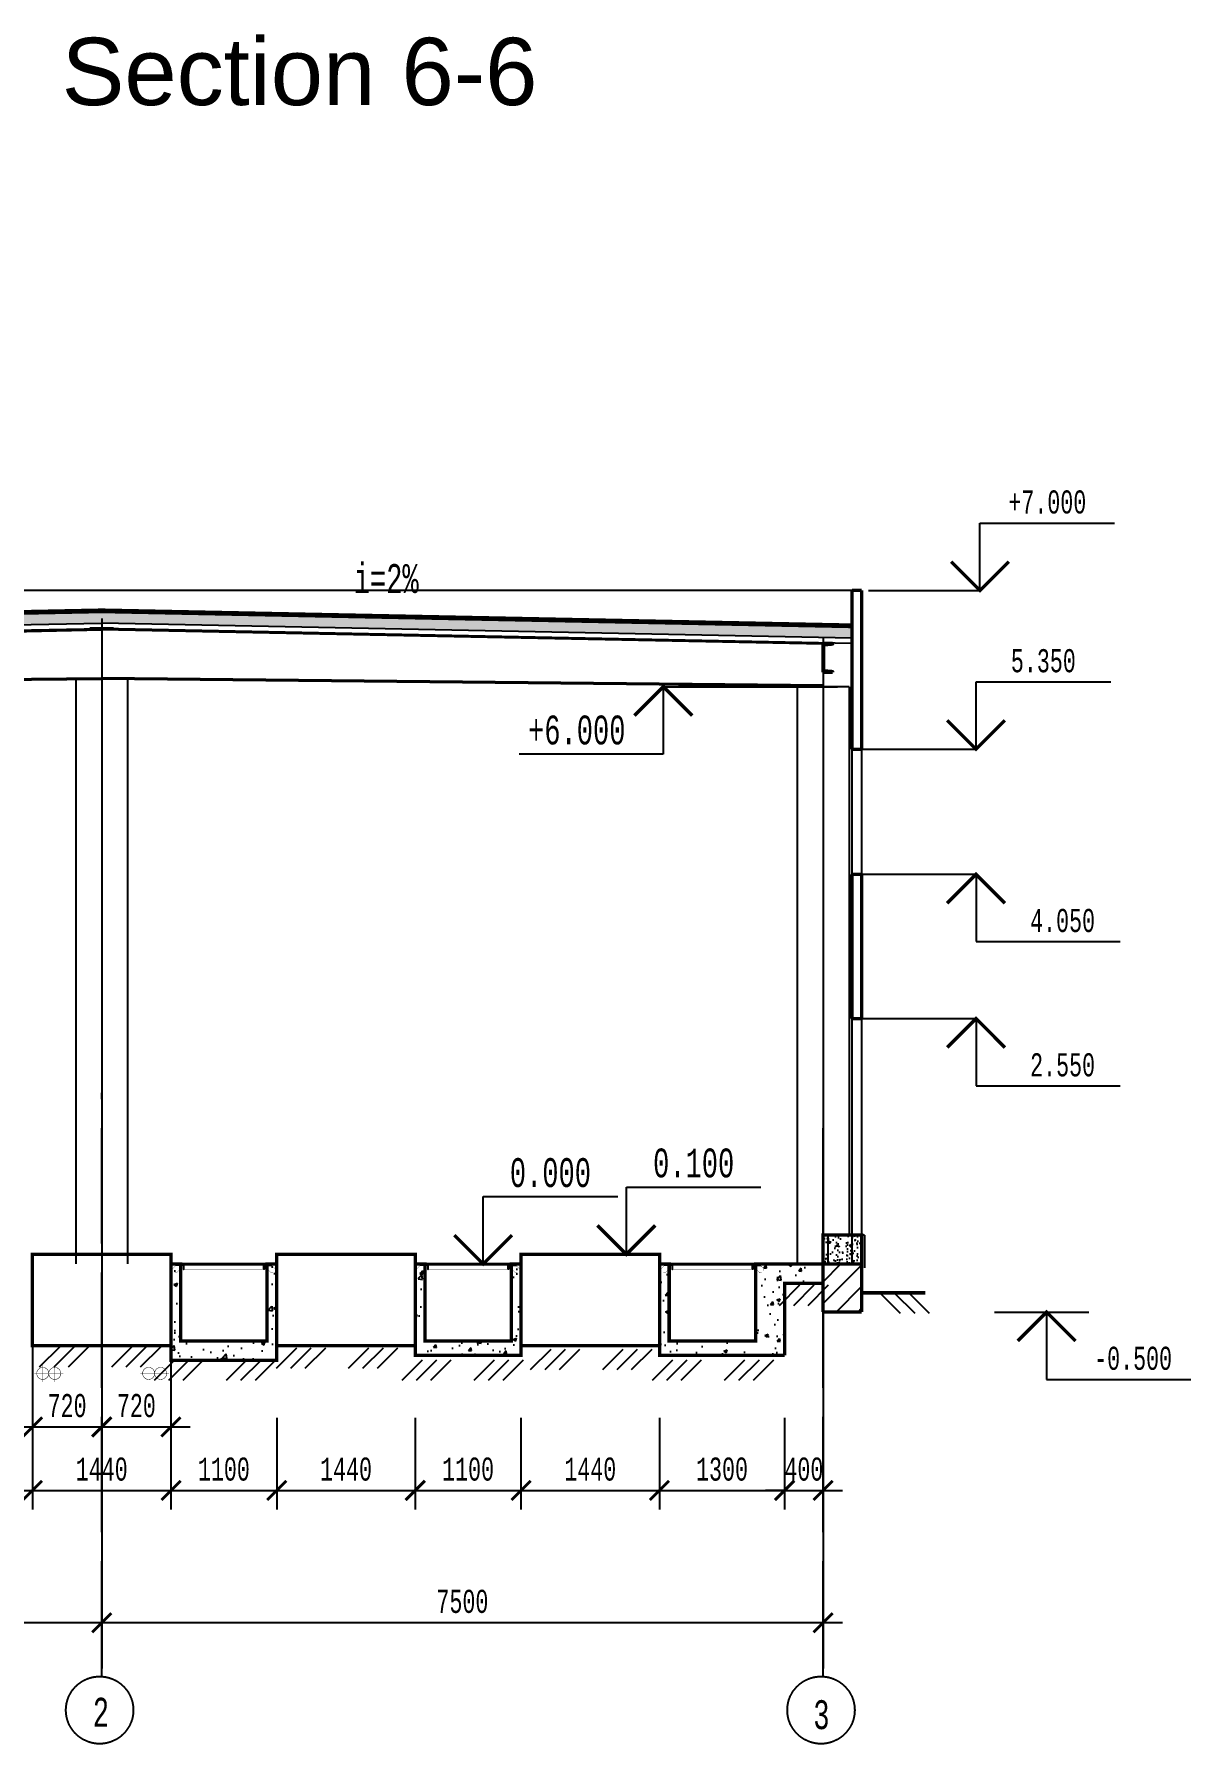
# Model space of a CAD drawing. Extents: x 419008 to 585152, y 366207 to 472224.
# Drawn here: x 573127 to 585152, y 434409 to 452178 of the extents above; entities that cross this region are included whole.
import ezdxf
from ezdxf.enums import TextEntityAlignment as Align

# ---------------------------------------------------------------- set-up
doc = ezdxf.new("R2010")
doc.units = 0
doc.header["$LTSCALE"] = 50
doc.header["$PDSIZE"] = -5
for name, pattern in [('ACAD_ISO04W100', [30, 24, -3, 0, -3]), ('CACHE', [0.375, 0.25, -0.125]), ('CONTINOUS', [16, 16, -1e-13]), ('K5LT_AXLED', [13, 8, -2, 1, -2])]:
    doc.linetypes.add(name, pattern=pattern)
doc.layers.get('0').update_dxf_attribs({"linetype": 'CONTINUOUS'})
doc.layers.get('Defpoints').update_dxf_attribs({"linetype": 'CONTINUOUS'})
for name, color, linetype in [('AXIS', 40, 'CONTINUOUS'), ('hatch', 251, 'CONTINUOUS'), ('TEXT', 7, 'CONTINUOUS'), ('WALL', 5, 'CONTINUOUS')]:
    doc.layers.add(name, color=color, linetype=linetype)
doc.styles.add('ST_1', font='monotxt.shx', dxfattribs={"width": 0.65, "height": 300})
doc.styles.add('ST_2', font='monotxt.shx', dxfattribs={"width": 0.65, "height": 240})
doc.styles.get("Standard").update_dxf_attribs({"font": 'monotxt.shx', "width": 0.65, "height": 300})
doc.styles.add('ст1', font='arial.ttf', dxfattribs={"height": 1000})
doc.dimstyles.get("Standard").update_dxf_attribs({"dimtxt": 300, "dimasz": 300, "dimexe": 2, "dimexo": 2, "dimgap": 0.09, "dimtad": 1, "dimdec": 0, "dimzin": 0, "dimdsep": 46, "dimtxsty": 'Standard', "dimcen": 0.09, "dimadec": 0, "dimazin": 0, "dimtfac": 1, "dimtdec": 0, "dimtofl": 0, "dimtmove": 0, "dimatfit": 3, "dimfxl": 1, "dimtolj": 1, "dimtzin": 0, "dimarcsym": 0})

# ---------------------------------------------------------------- blocks, each defined once
blk = doc.blocks.new('o_1')
at = {"linetype": 'Continuous'}
for p, q in [((0, 7), (14, 7)), ((0, 0), (0, 7))]:
    blk.add_line(p, q, dxfattribs=at)
at = {"color": 7, "linetype": 'Continuous', "const_width": 0.35}
blk.add_lwpolyline([(-3, 3), (0, 0), (3, 3)], dxfattribs=at)
blk = doc.blocks.new('_ARCHTICK')
at = {"color": 0, "linetype": 'ByBlock', "const_width": 0.15}
blk.add_lwpolyline([(-0.5, -0.5), (0.5, 0.5)], dxfattribs=at)
blk = doc.blocks.new('*D72')
at = {"layer": 'AXIS', "color": 174, "linetype": 'Continuous', "lineweight": -2, "transparency": 16777216}
for p, q in [((566329, 435668), (566329, 435868)), ((573829, 435668), (573829, 435868)), ((574029, 435668), (566129, 435668))]:
    blk.add_line(p, q, dxfattribs=at)
at = {"layer": 'Defpoints', "color": 0, "linetype": 'Continuous', "transparency": 16777216}
for p in [(566329, 435668), (566329, 435668), (573829, 435668)]:
    blk.add_point(p, dxfattribs=at)
at = {"layer": 'AXIS', "color": 174, "linetype": 'Continuous', "lineweight": -2, "transparency": 16777216, "xscale": 200, "yscale": 200, "zscale": 200, "rotation": 180}
blk.add_blockref('_ARCHTICK', (566329, 435668), dxfattribs=at)
at = {"layer": 'AXIS', "color": 174, "linetype": 'Continuous', "lineweight": -2, "transparency": 16777216, "xscale": 200, "yscale": 200, "zscale": 200}
blk.add_blockref('_ARCHTICK', (573829, 435668), dxfattribs=at)
at = {"layer": 'AXIS', "color": 174, "linetype": 'Continuous', "transparency": 16777216, "insert": (570079, 435888), "char_height": 240, "attachment_point": 5, "style": 'ST_2'}
blk.add_mtext('\\A1;7500', dxfattribs=at)
blk = doc.blocks.new('*D73')
at = {"layer": 'AXIS', "color": 174, "linetype": 'Continuous', "lineweight": -2, "transparency": 16777216}
for p, q in [((573829, 435668), (573829, 435868)), ((581329, 435668), (581329, 435868)), ((581529, 435668), (573629, 435668))]:
    blk.add_line(p, q, dxfattribs=at)
at = {"layer": 'Defpoints', "color": 0, "linetype": 'Continuous', "transparency": 16777216}
for p in [(573829, 435668), (573829, 435668), (581329, 435668)]:
    blk.add_point(p, dxfattribs=at)
at = {"layer": 'AXIS', "color": 174, "linetype": 'Continuous', "lineweight": -2, "transparency": 16777216, "xscale": 200, "yscale": 200, "zscale": 200, "rotation": 180}
blk.add_blockref('_ARCHTICK', (573829, 435668), dxfattribs=at)
at = {"layer": 'AXIS', "color": 174, "linetype": 'Continuous', "lineweight": -2, "transparency": 16777216, "xscale": 200, "yscale": 200, "zscale": 200}
blk.add_blockref('_ARCHTICK', (581329, 435668), dxfattribs=at)
at = {"layer": 'AXIS', "color": 174, "linetype": 'Continuous', "transparency": 16777216, "insert": (577579, 435888), "char_height": 240, "attachment_point": 5, "style": 'ST_2'}
blk.add_mtext('\\A1;7500', dxfattribs=at)
blk = doc.blocks.new('o_3')
at = {"linetype": 'Continuous'}
for p, q in [((0, 0), (0, -7)), ((0, -7), (15, -7))]:
    blk.add_line(p, q, dxfattribs=at)
at = {"color": 7, "linetype": 'Continuous', "const_width": 0.35}
blk.add_lwpolyline([(-3, -3), (0, 0), (3, -3)], dxfattribs=at)
blk = doc.blocks.new('A$C7C8A6784')
blk.add_hatch(color=244).paths.add_polyline_path([(-5, -10), (-5, -48, 0.414214), (-4, -50), (0, -50), (0, 0), (-50, 0), (-50, -4, 0.414214), (-48, -5), (-10, -5, -0.414214)])
at = {"color": 244}
blk.add_lwpolyline([(0, 0), (-50, 0), (-50, -4, 0.414214), (-48, -5), (-10, -5, -0.414214), (-5, -10), (-5, -48, 0.414214), (-4, -50), (0, -50)], format="xyb", close=True, dxfattribs=at)
at = {"color": 244, "const_width": 3}
blk.add_lwpolyline([(-84, -62), (-84, -46, -0.198912), (-81, -39), (-51, -10, -0.198912), (-44, -7), (-17, -7, -0.414214), (-7, -17), (-7, -44, -0.198912), (-10, -51), (-39, -81, -0.198912), (-46, -84), (-62, -84)], format="xyb", dxfattribs=at)
blk = doc.blocks.new('A$C123B1DB7')
at = {"color": 1, "linetype": 'K5LT_AXLED', "ltscale": 5, "const_width": 2}
for points in [[(-87.5, 0), (87.5, 0)], [(0, 87.5), (0, -87.5)]]:
    blk.add_lwpolyline(points, dxfattribs=at)
at = {"color": 204, "ltscale": 350, "const_width": 5}
blk.add_lwpolyline([(-62.5, 0, -1), (62.5, 0, -1), (-62.5, 0, -1)], format="xyb", dxfattribs=at)
blk = doc.blocks.new('A$C4F106F65')
at = {"ltscale": 350}
for color, points in [(200, [(0, -4), (-950, -4), (-950, 0), (0, 0)]), (204, [(-895, -13.5), (-895, -52.5, 0.4142136), (-893.5, -54), (-890, -54), (-890, -4), (-940, -4), (-940, -7.5, 0.4142136), (-938.5, -9), (-899.5, -9, -0.4142136)]), (204, [(-50.5, -9), (-11.5, -9, 0.4142136), (-10, -7.5), (-10, -4), (-60, -4), (-60, -54), (-56.5, -54, 0.4142136), (-55, -52.5), (-55, -13.5, -0.4142136)])]:
    blk.add_hatch(color=color, dxfattribs=at).paths.add_polyline_path(points)
at = {"color": 200, "ltscale": 350}
blk.add_lwpolyline([(0, -4), (-950, -4), (-950, 0), (0, 0)], close=True, dxfattribs=at)
at = {"color": 204, "ltscale": 350}
for points in [[(-890, -4), (-940, -4), (-940, -7.5, 0.4142136), (-938.5, -9), (-899.5, -9, -0.4142136), (-895, -13.5), (-895, -52.5, 0.4142136), (-893.5, -54), (-890, -54)], [(-60, -4), (-10, -4), (-10, -7.5, -0.4142136), (-11.5, -9), (-50.5, -9, 0.4142136), (-55, -13.5), (-55, -52.5, -0.4142136), (-56.5, -54), (-60, -54)]]:
    blk.add_lwpolyline(points, format="xyb", close=True, dxfattribs=at)
at = {"color": 204, "linetype": 'CACHE', "ltscale": 350, "const_width": 2}
blk.add_lwpolyline([(-890, -9), (-60, -9)], dxfattribs=at)
at = {"color": 204, "ltscale": 350, "const_width": 2}
blk.add_lwpolyline([(-890, -54), (-60, -54)], dxfattribs=at)
blk = doc.blocks.new('*D102')
at = {"color": 174, "linetype": 'CONTINOUS', "lineweight": -2, "transparency": 16777216}
for p, q in [((572009, 437796), (572009, 436843)), ((573109, 437796), (573109, 436843)), ((571809, 437043), (573309, 437043))]:
    blk.add_line(p, q, dxfattribs=at)
at = {"layer": 'Defpoints', "color": 0, "linetype": 'CONTINOUS', "transparency": 16777216}
for p in [(572009, 437796), (573109, 437796), (573109, 437043)]:
    blk.add_point(p, dxfattribs=at)
at = {"color": 174, "linetype": 'CONTINOUS', "lineweight": -2, "transparency": 16777216, "xscale": 200, "yscale": 200, "zscale": 200, "rotation": 180}
blk.add_blockref('_ARCHTICK', (572009, 437043), dxfattribs=at)
at = {"color": 174, "linetype": 'CONTINOUS', "lineweight": -2, "transparency": 16777216, "xscale": 200, "yscale": 200, "zscale": 200}
blk.add_blockref('_ARCHTICK', (573109, 437043), dxfattribs=at)
at = {"color": 174, "linetype": 'CONTINOUS', "transparency": 16777216, "insert": (572559, 437263), "char_height": 240, "attachment_point": 5, "style": 'ST_2'}
blk.add_mtext('\\A1;1100', dxfattribs=at)
blk = doc.blocks.new('*D103')
at = {"color": 174, "linetype": 'CONTINOUS', "lineweight": -2, "transparency": 16777216}
for p, q in [((573109, 437796), (573109, 436843)), ((574549, 437796), (574549, 436843)), ((572909, 437043), (574749, 437043))]:
    blk.add_line(p, q, dxfattribs=at)
at = {"layer": 'Defpoints', "color": 0, "linetype": 'CONTINOUS', "transparency": 16777216}
for p in [(573109, 437796), (574549, 437796), (574549, 437043)]:
    blk.add_point(p, dxfattribs=at)
at = {"color": 174, "linetype": 'CONTINOUS', "lineweight": -2, "transparency": 16777216, "xscale": 200, "yscale": 200, "zscale": 200, "rotation": 180}
blk.add_blockref('_ARCHTICK', (573109, 437043), dxfattribs=at)
at = {"color": 174, "linetype": 'CONTINOUS', "lineweight": -2, "transparency": 16777216, "xscale": 200, "yscale": 200, "zscale": 200}
blk.add_blockref('_ARCHTICK', (574549, 437043), dxfattribs=at)
at = {"color": 174, "linetype": 'CONTINOUS', "transparency": 16777216, "insert": (573829, 437263), "char_height": 240, "attachment_point": 5, "style": 'ST_2'}
blk.add_mtext('\\A1;1440', dxfattribs=at)
blk = doc.blocks.new('*D104')
at = {"color": 174, "linetype": 'CONTINOUS', "lineweight": -2, "transparency": 16777216}
for p, q in [((574549, 437796), (574549, 436843)), ((575649, 437796), (575649, 436843)), ((574349, 437043), (575849, 437043))]:
    blk.add_line(p, q, dxfattribs=at)
at = {"layer": 'Defpoints', "color": 0, "linetype": 'CONTINOUS', "transparency": 16777216}
for p in [(574549, 437796), (575649, 437796), (575649, 437043)]:
    blk.add_point(p, dxfattribs=at)
at = {"color": 174, "linetype": 'CONTINOUS', "lineweight": -2, "transparency": 16777216, "xscale": 200, "yscale": 200, "zscale": 200, "rotation": 180}
blk.add_blockref('_ARCHTICK', (574549, 437043), dxfattribs=at)
at = {"color": 174, "linetype": 'CONTINOUS', "lineweight": -2, "transparency": 16777216, "xscale": 200, "yscale": 200, "zscale": 200}
blk.add_blockref('_ARCHTICK', (575649, 437043), dxfattribs=at)
at = {"color": 174, "linetype": 'CONTINOUS', "transparency": 16777216, "insert": (575099, 437263), "char_height": 240, "attachment_point": 5, "style": 'ST_2'}
blk.add_mtext('\\A1;1100', dxfattribs=at)
blk = doc.blocks.new('*D105')
at = {"color": 174, "linetype": 'CONTINOUS', "lineweight": -2, "transparency": 16777216}
for p, q in [((575649, 437796), (575649, 436843)), ((577089, 437796), (577089, 436843)), ((575449, 437043), (577289, 437043))]:
    blk.add_line(p, q, dxfattribs=at)
at = {"layer": 'Defpoints', "color": 0, "linetype": 'CONTINOUS', "transparency": 16777216}
for p in [(575649, 437796), (577089, 437796), (577089, 437043)]:
    blk.add_point(p, dxfattribs=at)
at = {"color": 174, "linetype": 'CONTINOUS', "lineweight": -2, "transparency": 16777216, "xscale": 200, "yscale": 200, "zscale": 200, "rotation": 180}
blk.add_blockref('_ARCHTICK', (575649, 437043), dxfattribs=at)
at = {"color": 174, "linetype": 'CONTINOUS', "lineweight": -2, "transparency": 16777216, "xscale": 200, "yscale": 200, "zscale": 200}
blk.add_blockref('_ARCHTICK', (577089, 437043), dxfattribs=at)
at = {"color": 174, "linetype": 'CONTINOUS', "transparency": 16777216, "insert": (576369, 437263), "char_height": 240, "attachment_point": 5, "style": 'ST_2'}
blk.add_mtext('\\A1;1440', dxfattribs=at)
blk = doc.blocks.new('*D106')
at = {"color": 174, "linetype": 'CONTINOUS', "lineweight": -2, "transparency": 16777216}
for p, q in [((577089, 437796), (577089, 436843)), ((578188, 437796), (578188, 436843)), ((576889, 437043), (578388, 437043))]:
    blk.add_line(p, q, dxfattribs=at)
at = {"layer": 'Defpoints', "color": 0, "linetype": 'CONTINOUS', "transparency": 16777216}
for p in [(577089, 437796), (578188, 437796), (578188, 437043)]:
    blk.add_point(p, dxfattribs=at)
at = {"color": 174, "linetype": 'CONTINOUS', "lineweight": -2, "transparency": 16777216, "xscale": 200, "yscale": 200, "zscale": 200, "rotation": 180}
blk.add_blockref('_ARCHTICK', (577089, 437043), dxfattribs=at)
at = {"color": 174, "linetype": 'CONTINOUS', "lineweight": -2, "transparency": 16777216, "xscale": 200, "yscale": 200, "zscale": 200}
blk.add_blockref('_ARCHTICK', (578188, 437043), dxfattribs=at)
at = {"color": 174, "linetype": 'CONTINOUS', "transparency": 16777216, "insert": (577638, 437263), "char_height": 240, "attachment_point": 5, "style": 'ST_2'}
blk.add_mtext('\\A1;1100', dxfattribs=at)
blk = doc.blocks.new('*D107')
at = {"color": 174, "linetype": 'CONTINOUS', "lineweight": -2, "transparency": 16777216}
for p, q in [((578188, 437796), (578188, 436843)), ((579628, 437796), (579628, 436843)), ((577988, 437043), (579828, 437043))]:
    blk.add_line(p, q, dxfattribs=at)
at = {"layer": 'Defpoints', "color": 0, "linetype": 'CONTINOUS', "transparency": 16777216}
for p in [(578188, 437796), (579628, 437796), (579628, 437043)]:
    blk.add_point(p, dxfattribs=at)
at = {"color": 174, "linetype": 'CONTINOUS', "lineweight": -2, "transparency": 16777216, "xscale": 200, "yscale": 200, "zscale": 200, "rotation": 180}
blk.add_blockref('_ARCHTICK', (578188, 437043), dxfattribs=at)
at = {"color": 174, "linetype": 'CONTINOUS', "lineweight": -2, "transparency": 16777216, "xscale": 200, "yscale": 200, "zscale": 200}
blk.add_blockref('_ARCHTICK', (579628, 437043), dxfattribs=at)
at = {"color": 174, "linetype": 'CONTINOUS', "transparency": 16777216, "insert": (578908, 437263), "char_height": 240, "attachment_point": 5, "style": 'ST_2'}
blk.add_mtext('\\A1;1440', dxfattribs=at)
blk = doc.blocks.new('*D108')
at = {"color": 174, "linetype": 'CONTINOUS', "lineweight": -2, "transparency": 16777216}
for p, q in [((579628, 437796), (579628, 436843)), ((580929, 437796), (580929, 436843)), ((579428, 437043), (581129, 437043))]:
    blk.add_line(p, q, dxfattribs=at)
at = {"layer": 'Defpoints', "color": 0, "linetype": 'CONTINOUS', "transparency": 16777216}
for p in [(579628, 437796), (580929, 437796), (580929, 437043)]:
    blk.add_point(p, dxfattribs=at)
at = {"color": 174, "linetype": 'CONTINOUS', "lineweight": -2, "transparency": 16777216, "xscale": 200, "yscale": 200, "zscale": 200, "rotation": 180}
blk.add_blockref('_ARCHTICK', (579628, 437043), dxfattribs=at)
at = {"color": 174, "linetype": 'CONTINOUS', "lineweight": -2, "transparency": 16777216, "xscale": 200, "yscale": 200, "zscale": 200}
blk.add_blockref('_ARCHTICK', (580929, 437043), dxfattribs=at)
at = {"color": 174, "linetype": 'CONTINOUS', "transparency": 16777216, "insert": (580278, 437263), "char_height": 240, "attachment_point": 5, "style": 'ST_2'}
blk.add_mtext('\\A1;1300', dxfattribs=at)
blk = doc.blocks.new('*D109')
at = {"color": 174, "linetype": 'CONTINOUS', "lineweight": -2, "transparency": 16777216}
for p, q in [((580929, 437796), (580929, 436843)), ((581329, 437796), (581329, 436843)), ((580929, 437043), (580729, 437043)), ((580929, 437043), (581329, 437043)), ((581329, 437043), (581529, 437043))]:
    blk.add_line(p, q, dxfattribs=at)
at = {"layer": 'Defpoints', "color": 0, "linetype": 'CONTINOUS', "transparency": 16777216}
for p in [(580929, 437796), (581329, 437796), (581329, 437043)]:
    blk.add_point(p, dxfattribs=at)
at = {"color": 174, "linetype": 'CONTINOUS', "lineweight": -2, "transparency": 16777216, "xscale": 200, "yscale": 200, "zscale": 200}
blk.add_blockref('_ARCHTICK', (580929, 437043), dxfattribs=at)
at = {"color": 174, "linetype": 'CONTINOUS', "lineweight": -2, "transparency": 16777216, "xscale": 200, "yscale": 200, "zscale": 200, "rotation": 180}
blk.add_blockref('_ARCHTICK', (581329, 437043), dxfattribs=at)
at = {"color": 174, "linetype": 'CONTINOUS', "transparency": 16777216, "insert": (581129, 437263), "char_height": 240, "attachment_point": 5, "style": 'ST_2'}
blk.add_mtext('\\A1;400', dxfattribs=at)
blk = doc.blocks.new('*D110')
at = {"color": 174, "linetype": 'CONTINOUS', "lineweight": -2, "transparency": 16777216}
for p, q in [((573109, 439496), (573109, 437503)), ((573829, 439496), (573829, 437503)), ((572909, 437703), (574029, 437703))]:
    blk.add_line(p, q, dxfattribs=at)
at = {"layer": 'Defpoints', "color": 0, "linetype": 'CONTINOUS', "transparency": 16777216}
for p in [(573109, 439496), (573829, 439496), (573829, 437703)]:
    blk.add_point(p, dxfattribs=at)
at = {"color": 174, "linetype": 'CONTINOUS', "lineweight": -2, "transparency": 16777216, "xscale": 200, "yscale": 200, "zscale": 200, "rotation": 180}
blk.add_blockref('_ARCHTICK', (573109, 437703), dxfattribs=at)
at = {"color": 174, "linetype": 'CONTINOUS', "lineweight": -2, "transparency": 16777216, "xscale": 200, "yscale": 200, "zscale": 200}
blk.add_blockref('_ARCHTICK', (573829, 437703), dxfattribs=at)
at = {"color": 174, "linetype": 'CONTINOUS', "transparency": 16777216, "insert": (573469, 437923), "char_height": 240, "attachment_point": 5, "style": 'ST_2'}
blk.add_mtext('\\A1;720', dxfattribs=at)
blk = doc.blocks.new('*D111')
at = {"color": 174, "linetype": 'CONTINOUS', "lineweight": -2, "transparency": 16777216}
for p, q in [((573829, 439496), (573829, 437503)), ((574549, 439496), (574549, 437503)), ((573629, 437703), (574749, 437703))]:
    blk.add_line(p, q, dxfattribs=at)
at = {"layer": 'Defpoints', "color": 0, "linetype": 'CONTINOUS', "transparency": 16777216}
for p in [(573829, 439496), (574549, 439496), (574549, 437703)]:
    blk.add_point(p, dxfattribs=at)
at = {"color": 174, "linetype": 'CONTINOUS', "lineweight": -2, "transparency": 16777216, "xscale": 200, "yscale": 200, "zscale": 200, "rotation": 180}
blk.add_blockref('_ARCHTICK', (573829, 437703), dxfattribs=at)
at = {"color": 174, "linetype": 'CONTINOUS', "lineweight": -2, "transparency": 16777216, "xscale": 200, "yscale": 200, "zscale": 200}
blk.add_blockref('_ARCHTICK', (574549, 437703), dxfattribs=at)
at = {"color": 174, "linetype": 'CONTINOUS', "transparency": 16777216, "insert": (574189, 437923), "char_height": 240, "attachment_point": 5, "style": 'ST_2'}
blk.add_mtext('\\A1;720', dxfattribs=at)

msp = doc.modelspace()

# ---------------------------------------------------------------- hatches: boundary and pattern name
at = {"linetype": 'CONTINOUS'}
h = msp.add_hatch(dxfattribs=at)
h.set_pattern_fill('AR-CONC', color=256, scale=20, style=0)
h.set_pattern_definition([(50, (329560.44, 388212.28), (143.452037, -12.550427), [15, -165]), (355, (329560.44, 388212.28), (-27.75027, 150.43843), [12, -132]), (100.4514, (329572.4, 388211.23), (115.70188, 137.88791), [12.74804, -140.22842]), (46.1842, (329560.44, 388252.28), (213.44821, -33.1038), [22.5, -247.5]), (96.6356, (329578.23, 388249.52), (186.93254, 194.82357), [19.12206, -210.3426]), (351.1842, (329560.44, 388252.28), (186.93239, 194.82372), [18, -198]), (21, (329580.44, 388242.28), (119.38141, -80.52378), [15, -165]), (326, (329580.44, 388242.28), (48.66307, 145.03001), [12, -132]), (71.4514, (329590.39, 388235.57), (168.044526, 64.5061), [12.74804, -140.22842]), (37.5, (329560.44, 388212.277), (2.431971, 66.578771), [0, -130.4, 0, -134, 0, -132.5]), (7.5, (329560.44, 388212.28), (52.613907, 78.882342), [0, -76.4, 0, -127.4, 0, -50.5]), (327.5, (329515.84, 388212.277), (106.764487, -4.510974), [0, -50, 0, -156, 0, -207]), (317.5, (329495.84, 388212.28), (116.637234, 20.020996), [0, -65, 0, -103.6, 0, -147])])
h.paths.add_polyline_path([(581728.6, 439696.4), (581328.6, 439696.4), (581328.6, 439396.4), (581728.6, 439396.4)])
h = msp.add_hatch(dxfattribs=at)
h.set_pattern_fill('AR-CONC', color=256, scale=2, style=0)
h.set_pattern_definition([(50, (312282.83, 400058.87), (364.36934, -31.87817), [38.1, -419.1]), (355, (312282.83, 400058.87), (-70.48565, 382.1133), [30.48, -335.28]), (100.451, (312313.2, 400056.2), (293.885, 350.23338), [32.38, -356.18]), (46.1842, (312282.83, 400160.47), (542.1581, -84.08466), [57.15, -628.65]), (96.6356, (312328, 400153.46), (474.8085, 494.8511), [48.57, -534.27]), (351.184, (312282.83, 400160.47), (474.8092, 494.8502), [45.72, -502.92]), (21, (312333.63, 400135.07), (303.22976, -204.53104), [38.1, -419.1]), (326, (312333.63, 400135.07), (123.60406, 368.37593), [30.48, -335.28]), (71.4514, (312358.9, 400118.02), (426.833, 163.8457), [32.38, -356.18]), (37.5, (312282.83, 400058.87), (6.177207, 169.11008), [0, -331.216, 0, -340.36, 0, -336.55]), (7.5, (312282.83, 400058.87), (133.63933, 200.36115), [0, -194.056, 0, -323.596, 0, -128.27]), (327.5, (312169.55, 400058.87), (271.18119, -11.45749), [0, -127, 0, -396.24, 0, -525.78]), (317.5, (312118.75, 400058.87), (296.25836, 50.85298), [0, -165.1, 0, -263.144, 0, -373.38])])
h.paths.add_polyline_path([(575648.6, 439396.4), (575573.6, 439396.4), (575573.6, 439387.4), (575598.6, 439387.4), (575598.6, 439378.9), (575632.5, 439345), (575632.5, 439340.9, 0.1989124), (575629.5, 439348), (575600, 439377.5, 0.1989124), (575593, 439380.4), (575565.6, 439380.4, 0.4142136), (575555.6, 439370.4), (575555.6, 439343, 0.1989124), (575558.5, 439336), (575591, 439303.5), (575595.1, 439303.5, -0.1989124), (575588, 439306.5), (575557.1, 439337.4), (575548.6, 439337.4), (575548.6, 438596.4), (574648.6, 438596.4), (574648.6, 439337.4), (574640.1, 439337.4), (574606.2, 439303.5), (574602.1, 439303.5, 0.1989124), (574609.2, 439306.5), (574638.7, 439336, 0.1989124), (574641.6, 439343), (574641.6, 439370.4, 0.4142136), (574631.6, 439380.4), (574604.2, 439380.4, 0.1989124), (574597.2, 439377.5), (574564.7, 439345), (574564.7, 439340.9, -0.1989124), (574567.7, 439348), (574598.6, 439378.9), (574598.6, 439387.4), (574623.6, 439387.4), (574623.6, 439396.4), (574548.6, 439396.4), (574548.6, 438396.4), (574648.6, 438396.4), (575548.6, 438396.4), (575648.6, 438396.4)])
h.paths.add_polyline_path([(578188.3, 439396.4), (578113.5, 439396.4), (578113.5, 439387.4), (578138.5, 439387.4), (578138.5, 439378.9), (578172.3, 439345), (578172.3, 439340.9, 0.1989124), (578169.4, 439348), (578139.9, 439377.5, 0.1989124), (578132.8, 439380.4), (578105.5, 439380.4, 0.4142136), (578095.5, 439370.4), (578095.5, 439343, 0.1989124), (578098.4, 439336), (578130.8, 439303.5), (578135, 439303.5, -0.1989124), (578127.9, 439306.5), (578097, 439337.4), (578088.3, 439337.4), (578088.3, 438596.4), (577188.6, 438596.4), (577188.6, 439337.4), (577180, 439337.4), (577146.1, 439303.5), (577142, 439303.5, 0.1989124), (577149, 439306.5), (577178.5, 439336, 0.1989124), (577181.5, 439343), (577181.5, 439370.4, 0.4142136), (577171.5, 439380.4), (577144.1, 439380.4, 0.1989124), (577137, 439377.5), (577104.6, 439345), (577104.6, 439340.9, -0.1989124), (577107.5, 439348), (577138.5, 439378.9), (577138.5, 439387.4), (577163.5, 439387.4), (577163.5, 439396.4), (577088.6, 439396.4), (577088.6, 438446.4), (577188.6, 438446.4), (578088.3, 438446.4), (578188.3, 438446.4)])
h.paths.add_polyline_path([(580928.6, 439196.4), (581328.6, 439196.4), (581328.6, 439396.4), (580653.6, 439396.4), (580653.6, 439387.4), (580678.6, 439387.4), (580678.6, 439378.9), (580712.5, 439345), (580712.5, 439340.9, 0.1989124), (580709.5, 439348), (580680, 439377.5, 0.1989124), (580673, 439380.4), (580645.6, 439380.4, 0.4142136), (580635.6, 439370.4), (580635.6, 439343, 0.1989124), (580638.5, 439336), (580671, 439303.5), (580675.1, 439303.5, -0.1989124), (580668, 439306.5), (580637.1, 439337.4), (580628.6, 439337.4), (580628.6, 439196.4), (580628.6, 438596.4), (579728.6, 438596.4), (579728.6, 439337.4), (579720.1, 439337.4), (579686.2, 439303.5), (579682.1, 439303.5, 0.1989124), (579689.2, 439306.5), (579718.7, 439336, 0.1989124), (579721.6, 439343), (579721.6, 439370.4, 0.4142136), (579711.6, 439380.4), (579684.2, 439380.4, 0.1989124), (579677.2, 439377.5), (579644.7, 439345), (579644.7, 439340.9, -0.1989124), (579647.7, 439348), (579678.6, 439378.9), (579678.6, 439387.4), (579703.6, 439387.4), (579703.6, 439396.4), (579628.3, 439396.4), (579628.3, 438446.4), (580928.6, 438446.4)])
h = msp.add_hatch(dxfattribs=at)
h.set_pattern_fill('ANSI31', color=256, scale=50, style=0)
h.set_pattern_definition([(45, (312282.83, 400058.87), (-112.2532, 112.2532), [])])
h.paths.add_polyline_path([(581728.6, 438896.4), (581728.6, 439396.4), (581328.6, 439396.4), (581328.6, 438896.4)])
at = {"layer": 'hatch'}
h = msp.add_hatch(dxfattribs=at)
h.set_pattern_fill('AR-CONC', color=256, style=0)
h.set_pattern_definition([(50, (-46605.11, 756438.42), (182.18467, -15.939086), [19.05, -209.55]), (355, (-46605.11, 756438.42), (-35.242826, 191.056643), [15.24, -167.64]), (100.451, (-46589.93, 756437.1), (146.9425, 175.11669), [16.19, -178.09]), (46.1842, (-46605.11, 756489.22), (271.07904, -42.04233), [28.575, -314.325]), (96.6356, (-46582.52, 756485.72), (237.40423, 247.42556), [24.285, -267.135]), (351.184, (-46605.1, 756489.22), (237.40461, 247.42512), [22.86, -251.46]), (21, (-46579.71, 756476.52), (151.61488, -102.26552), [19.05, -209.55]), (326, (-46579.71, 756476.52), (61.80203, 184.187966), [15.24, -167.64]), (71.4514, (-46567.08, 756468), (213.41649, 81.922858), [16.19, -178.09]), (37.5, (-46605.113, 756438.42), (3.088603, 84.555039), [0, -165.608, 0, -170.18, 0, -168.275]), (7.5, (-46605.11, 756438.42), (66.819663, 100.180575), [0, -97.028, 0, -161.798, 0, -64.135]), (327.5, (-46661.755, 756438.42), (135.590595, -5.728744), [0, -63.5, 0, -198.12, 0, -262.89]), (317.5, (-46687.16, 756438.42), (148.129181, 25.426491), [0, -82.55, 0, -131.572, 0, -186.69])])
h.paths.add_polyline_path([(566028.6, 445901.9), (573829.7, 446057.7), (581628.6, 445901.9), (581628.6, 446028.9), (573828.6, 446184.8), (566028.6, 446028.9)])

# ---------------------------------------------------------------- linework, layer by layer
at = {"color": 7, "linetype": 'Continuous'}
for p, q in [((581802.1, 446396.4), (582959.9, 446396.4)), ((581728.6, 444746.4), (582918.8, 444746.4)), ((581728.6, 443446.4), (582918.8, 443446.4)), ((581728.6, 441946.4), (582918.8, 441946.4))]:
    msp.add_line(p, q, dxfattribs=at)
at = {"linetype": 'CONTINOUS'}
for p, q in [((581328.6, 439396.4), (581728.6, 439396.4)), ((581083, 439174.9), (580870.8, 438962.7)), ((581233, 439174.9), (581020.8, 438962.7)), ((581383, 439174.9), (581170.8, 438962.7)), ((581919.1, 439096.4), (582131.2, 438884.3)), ((582069.1, 439096.4), (582281.2, 438884.3)), ((582219.1, 439096.4), (582431.2, 438884.3)), ((583112, 438896.4), (584090.4, 438896.4)), ((573392.3, 438535.4), (573180.1, 438323.3)), ((573542.3, 438535.4), (573330.1, 438323.3)), ((573692.3, 438535.4), (573480.1, 438323.3)), ((574142.3, 438535.4), (573930.1, 438323.3)), ((574292.3, 438535.4), (574080.1, 438323.3)), ((574442.3, 438535.4), (574230.1, 438323.3)), ((574584.9, 438396.4), (574372.7, 438184.3)), ((574734.9, 438396.4), (574522.7, 438184.3)), ((574884.9, 438396.4), (574672.7, 438184.3)), ((575334.9, 438396.4), (575122.7, 438184.3)), ((575484.9, 438396.4), (575272.7, 438184.3)), ((575634.9, 438396.4), (575422.7, 438184.3)), ((575854.1, 438521.5), (575641.9, 438309.4)), ((576004.1, 438521.5), (575791.9, 438309.4)), ((576154.1, 438521.5), (575941.9, 438309.4)), ((576604.1, 438521.5), (576391.9, 438309.4)), ((576754.1, 438521.5), (576541.9, 438309.4)), ((576904.1, 438521.5), (576691.9, 438309.4)), ((577159.6, 438396.4), (576947.5, 438184.3)), ((577309.6, 438396.4), (577097.5, 438184.3)), ((577459.6, 438396.4), (577247.5, 438184.3)), ((577909.6, 438396.4), (577697.5, 438184.3)), ((578059.6, 438396.4), (577847.5, 438184.3)), ((578209.6, 438396.4), (577997.5, 438184.3)), ((578496.7, 438507.6), (578284.6, 438295.5)), ((578646.7, 438507.6), (578434.6, 438295.5)), ((578796.7, 438507.6), (578584.6, 438295.5)), ((579246.7, 438507.6), (579034.6, 438295.5)), ((579396.7, 438507.6), (579184.6, 438295.5)), ((579546.7, 438507.6), (579334.6, 438295.5)), ((579762.7, 438396.4), (579550.6, 438184.3)), ((579912.7, 438396.4), (579700.6, 438184.3)), ((580062.7, 438396.4), (579850.6, 438184.3)), ((580512.7, 438396.4), (580300.6, 438184.3)), ((580662.7, 438396.4), (580450.6, 438184.3)), ((580812.7, 438396.4), (580600.6, 438184.3))]:
    msp.add_line(p, q, dxfattribs=at)
at = {"color": 7, "linetype": 'Continuous', "const_width": 35}
msp.add_lwpolyline([(581728.6, 438896.4), (581728.6, 439696.4), (581328.6, 439696.4), (581328.6, 438896.4)], dxfattribs=at)
at = {"linetype": 'CONTINOUS', "const_width": 35}
for points in [[(573108.6, 439496.4), (573108.6, 438546.4), (574548.6, 438546.4), (574548.6, 439496.4), (573108.6, 439496.4)], [(577088.6, 439496.4), (577088.6, 438546.4), (575648.6, 438546.4), (575648.6, 439496.4), (577088.6, 439496.4)], [(578188.3, 439496.4), (578188.3, 438546.4), (579628.3, 438546.4), (579628.3, 439496.4), (578188.3, 439496.4)], [(575548.6, 438396.4), (575648.6, 438396.4), (575648.6, 439396.4), (575548.6, 439396.4), (575548.6, 438596.4), (574648.6, 438596.4), (574648.6, 439396.4), (574548.6, 439396.4), (574548.6, 438396.4), (574648.6, 438396.4)], [(578088.3, 438446.4), (578188.3, 438446.4), (578188.3, 439396.4), (578088.3, 439396.4), (578088.3, 438596.4), (577188.6, 438596.4), (577188.6, 439396.4), (577088.6, 439396.4), (577088.6, 438446.4), (577188.6, 438446.4)], [(581328.6, 439396.4), (580628.6, 439396.4), (580628.6, 439196.4), (580628.6, 439196.4), (580628.6, 438596.4), (579728.6, 438596.4), (579728.6, 439396.4), (579628.3, 439396.4), (579628.3, 438446.4), (580928.6, 438446.4)], [(581728.6, 439396.4), (581328.6, 439396.4)], [(580928.6, 438446.4), (580928.6, 439196.4), (581328.6, 439196.4)], [(581728.6, 439096.4), (582390.4, 439096.4)], [(581728.6, 438896.4), (581328.6, 438896.4)], [(575548.6, 438396.4), (574648.6, 438396.4)], [(578088.3, 438446.4), (577188.6, 438446.4)]]:
    msp.add_lwpolyline(points, dxfattribs=at)
at = {"linetype": 'CONTINOUS'}
for centre in [(573807.2, 434759.3), (581307.2, 434759.3)]:
    msp.add_circle(centre, 350, dxfattribs=at)
at = {"layer": 'AXIS'}
for p, q in [((573828.6, 446105.4), (573828.6, 435193.6)), ((581328.6, 445903.4), (581328.6, 435193.6))]:
    msp.add_line(p, q, dxfattribs=at)
at = {"layer": 'AXIS', "color": 4, "linetype": 'ACAD_ISO04W100'}
for p, q in [((573828.6, 435108.6), (573828.6, 441175.5)), ((581328.6, 435108.6), (581328.6, 440902.7))]:
    msp.add_line(p, q, dxfattribs=at)
at = {"layer": 'WALL'}
for p, q in [((566028.6, 445901.9), (573827.5, 446057.7)), ((566028.6, 445844.8), (573828.6, 446000.7)), ((581628.6, 445901.9), (573829.7, 446057.7)), ((581628.6, 445844.8), (573829.8, 446000.8)), ((566328.7, 445834.5), (573828.6, 445986.5)), ((581328.3, 445836.6), (573829.6, 445986.6)), ((581328.6, 445846.4), (581328.6, 445396.4)), ((566328.5, 445412.9), (573828.6, 445487.9)), ((566328.6, 445398.7), (573828.6, 445473.7)), ((573558.6, 445468.7), (573558.6, 439396.4)), ((581328.7, 445412.9), (573828.6, 445487.9)), ((581328.6, 445398.7), (573828.6, 445473.7)), ((574098.6, 445468.7), (574098.6, 439396.4)), ((581058.6, 445396.4), (579826.7, 445396.4)), ((581058.6, 445396.4), (581058.6, 439396.4)), ((581478.6, 445396.4), (581058.6, 445396.4)), ((581598.6, 445396.4), (581058.6, 445396.4)), ((581598.6, 445396.4), (581598.6, 439696.4)), ((581628.6, 444746.4), (581628.6, 443446.4)), ((581728.6, 444746.4), (581728.6, 443446.4)), ((581628.6, 441946.4), (581628.6, 439396.4)), ((581728.6, 441946.4), (581728.6, 439396.4))]:
    msp.add_line(p, q, dxfattribs=at)
for points in [[(581628.6, 446396.4), (566028.6, 446396.4)], [(579667.8, 445396.4), (581478.6, 445396.4)], [(581628.6, 439696.4), (581378.6, 439696.4)], [(581378.6, 439696.4), (581378.6, 439396.4)], [(581758.6, 439696.4), (581728.6, 439696.4)], [(581758.6, 439696.4), (581758.6, 439356.4)]]:
    msp.add_lwpolyline(points, dxfattribs=at)
msp.add_lwpolyline([(575928.5, 446304, 0, 0, 0), (577359.7, 446275.4, 120, 0, 0), (577859.6, 446265.4, 0, 0, 0)], format="xyseb", dxfattribs=at)
for points, const_width in [([(581628.6, 446396.4), (581628.6, 444746.4)], 35), ([(581728.6, 446396.4), (581628.6, 446396.4)], 35), ([(581728.6, 446396.4), (581728.6, 444746.4)], 35), ([(566028.6, 446028.9), (573828.6, 446184.8)], 50), ([(581628.6, 446028.9), (573828.6, 446184.8)], 50), ([(573703.6, 445998.2), (573953.6, 445998.2)], 35), ([(581328.6, 445546.4), (581328.6, 445846.4)], 35), ([(581328.6, 445846.4), (581428.6, 445846.4)], 35), ([(581335.1, 445572.5), (581335.1, 445820.3)], 35), ([(581424, 445839.1), (581346.1, 445832.3)], 35), ([(581428.6, 445846.4), (581428.6, 445844.1)], 35), ([(581428.6, 445546.4), (581328.6, 445546.4)], 35), ([(581424, 445553.7), (581346.1, 445560.5)], 35), ([(581428.6, 445548.7), (581428.6, 445546.4)], 35), ([(581628.6, 444746.4), (581728.6, 444746.4)], 35), ([(581628.6, 443446.4), (581628.6, 441946.4)], 35), ([(581628.6, 443446.4), (581728.6, 443446.4)], 35), ([(581728.6, 443446.4), (581728.6, 441946.4)], 35), ([(581728.6, 441946.4), (581628.6, 441946.4)], 35)]:
    msp.add_lwpolyline(points, dxfattribs=dict(at, const_width=const_width))
at = {"layer": 'WALL', "const_width": 35}
for points in [[(581346.1, 445832.3, 0.3888787), (581335.1, 445820.3)], [(581424, 445839.1, 0.3888787), (581428.6, 445844.1)], [(581335.1, 445572.5, 0.3888787), (581346.1, 445560.5)], [(581428.6, 445548.7, 0.3888787), (581424, 445553.7)]]:
    msp.add_lwpolyline(points, format="xyb", dxfattribs=at)

# ---------------------------------------------------------------- block references
at = {"color": 7, "linetype": 'Continuous', "xscale": 100, "yscale": 100, "zscale": 100}
for name, p in [('o_1', (582959.9, 446396.4)), ('o_1', (582918.8, 444746.4)), ('o_3', (582918.8, 443446.4)), ('o_3', (582918.8, 441946.4)), ('o_3', (583652.1, 438896.4))]:
    msp.add_blockref(name, p, dxfattribs=at)
at = {"xscale": -1, "rotation": 270}
for p in [(574648.6, 439387.4), (577188.5, 439387.4), (579728.6, 439387.4)]:
    msp.add_blockref('A$C7C8A6784', p, dxfattribs=at)
at = {"ltscale": 350, "xscale": -1}
for p in [(574623.6, 439396.4), (577163.5, 439396.4), (579703.6, 439396.4)]:
    msp.add_blockref('A$C4F106F65', p, dxfattribs=at)
at = {"rotation": 90}
for p in [(575548.6, 439387.4), (578088.5, 439387.4), (580628.6, 439387.4)]:
    msp.add_blockref('A$C7C8A6784', p, dxfattribs=at)
at = {"color": 204, "ltscale": 350}
for p in [(573215.8, 438258.9), (573340.8, 438258.9), (574316.4, 438258.9), (574441.4, 438258.9)]:
    msp.add_blockref('A$C123B1DB7', p, dxfattribs=at)
at = {"layer": 'TEXT', "yscale": 100, "zscale": 100}
for name, p, xscale in [('o_3', (579667.8, 445396.4), -100), ('o_1', (579283.3, 439496.4), 100), ('o_1', (577793.9, 439396.4), 100)]:
    msp.add_blockref(name, p, dxfattribs=dict(at, xscale=xscale))

# ---------------------------------------------------------------- texts
at = {"color": 7, "linetype": 'Continuous', "style": 'ST_1', "width": 0.65}
for s, p in [('+7.000', (583659.9, 447196.4)), ('5.350', (583618.8, 445546.4)), ('4.050', (583818.8, 442846.4)), ('2.550', (583818.8, 441346.4)), ('-0.500', (584552.1, 438296.4))]:
    msp.add_text(s, height=240, dxfattribs=at).set_placement(p, align=Align.CENTER)
at = {"linetype": 'CONTINOUS', "style": 'ST_1', "width": 0.65}
for s, p in [('2', (573736.3, 434587.5)), ('3', (581227, 434562.1))]:
    msp.add_text(s, height=300, dxfattribs=at).set_placement(p)
at = {"layer": 'TEXT', "style": 'ст1'}
msp.add_text('Section 6-6', height=700, dxfattribs=at).set_placement((573412.4, 451440.8))
at = {"layer": 'TEXT', "style": 'ST_1', "width": 0.65}
for s, p in [('+6.000', (578767.8, 444796.4)), ('0.100', (579983.3, 440296.4))]:
    msp.add_text(s, height=300, dxfattribs=at).set_placement(p, align=Align.CENTER)
at = {"layer": 'TEXT', "width": 0.65}
msp.add_text('0.000', height=300, dxfattribs=at).set_placement((578493.9, 440196.4), align=Align.CENTER)
at = {"layer": 'WALL', "style": 'ST_1', "width": 0.65}
msp.add_text('i=2%', height=300, dxfattribs=at).set_placement((576449, 446370.2))

# ---------------------------------------------------------------- dimensions: what is measured, and where the dimension line sits
at = {"linetype": 'CONTINOUS'}
for base, p1, p2, picture, middle in [((573828.6, 437702.9), (573108.6, 439496.4), (573828.6, 439496.4), '*D110', (573468.6, 437922.9)), ((574548.6, 437702.9), (573828.6, 439496.4), (574548.6, 439496.4), '*D111', (574188.6, 437922.9)), ((573108.6, 437043.3), (572008.6, 437796.1), (573108.6, 437796.1), '*D102', (572558.6, 437263.3)), ((574548.6, 437043.3), (573108.6, 437796.1), (574548.6, 437796.1), '*D103', (573828.6, 437263.3)), ((575648.6, 437043.3), (574548.6, 437796.1), (575648.6, 437796.1), '*D104', (575098.6, 437263.3)), ((577088.6, 437043.3), (575648.6, 437796.1), (577088.6, 437796.1), '*D105', (576368.6, 437263.3)), ((578188.3, 437043.3), (577088.6, 437796.1), (578188.3, 437796.1), '*D106', (577638.5, 437263.3)), ((579628.3, 437043.3), (578188.3, 437796.1), (579628.3, 437796.1), '*D107', (578908.3, 437263.3)), ((580928.6, 437043.3), (579628.3, 437796.1), (580928.6, 437796.1), '*D108', (580278.5, 437263.3)), ((581328.6, 437043.3), (580928.6, 437796.1), (581328.6, 437796.1), '*D109', (581128.6, 437263.3))]:
    dim = msp.add_linear_dim(base=base, p1=p1, p2=p2, dimstyle='Standard', override={"dimscale": 100, "dimtxt": 225, "dimasz": 2, "dimexo": 0, "dimgap": 1, "dimtxsty": 'ST_2', "dimblk1": 'ARCHTICK', "dimblk2": 'ARCHTICK', "dimsah": 1, "dimcen": 3, "dimdle": 2, "dimclrd": 174, "dimclre": 174, "dimclrt": 174, "dimadec": 2, "dimtix": 1, "dimtofl": 1, "dimtmove": 2, "dimldrblk": 'ARCHTICK'}, dxfattribs=at)
    dim.commit()
    dim.dimension.update_dxf_attribs({"geometry": picture, "text_midpoint": middle})
at = {"layer": 'AXIS', "linetype": 'Continuous'}
for p1, p2, picture, middle in [((573828.6, 435668), (566328.6, 435668), '*D72', (570078.6, 435888)), ((581328.6, 435668), (573828.6, 435668), '*D73', (577578.6, 435888))]:
    dim = msp.add_aligned_dim(p1=p1, p2=p2, distance=0, dimstyle='Standard', override={"dimscale": 100, "dimtxt": 225, "dimasz": 2, "dimexo": 0, "dimgap": 1, "dimtxsty": 'ST_2', "dimblk1": 'ARCHTICK', "dimblk2": 'ARCHTICK', "dimsah": 1, "dimcen": 3, "dimdle": 2, "dimclrd": 174, "dimclre": 174, "dimclrt": 174, "dimadec": 2, "dimtix": 1, "dimtofl": 1, "dimtmove": 2, "dimldrblk": 'ARCHTICK'}, dxfattribs=at)
    dim.commit()
    dim.dimension.update_dxf_attribs({"geometry": picture, "text_midpoint": middle})

doc.saveas('drawing.dxf')
